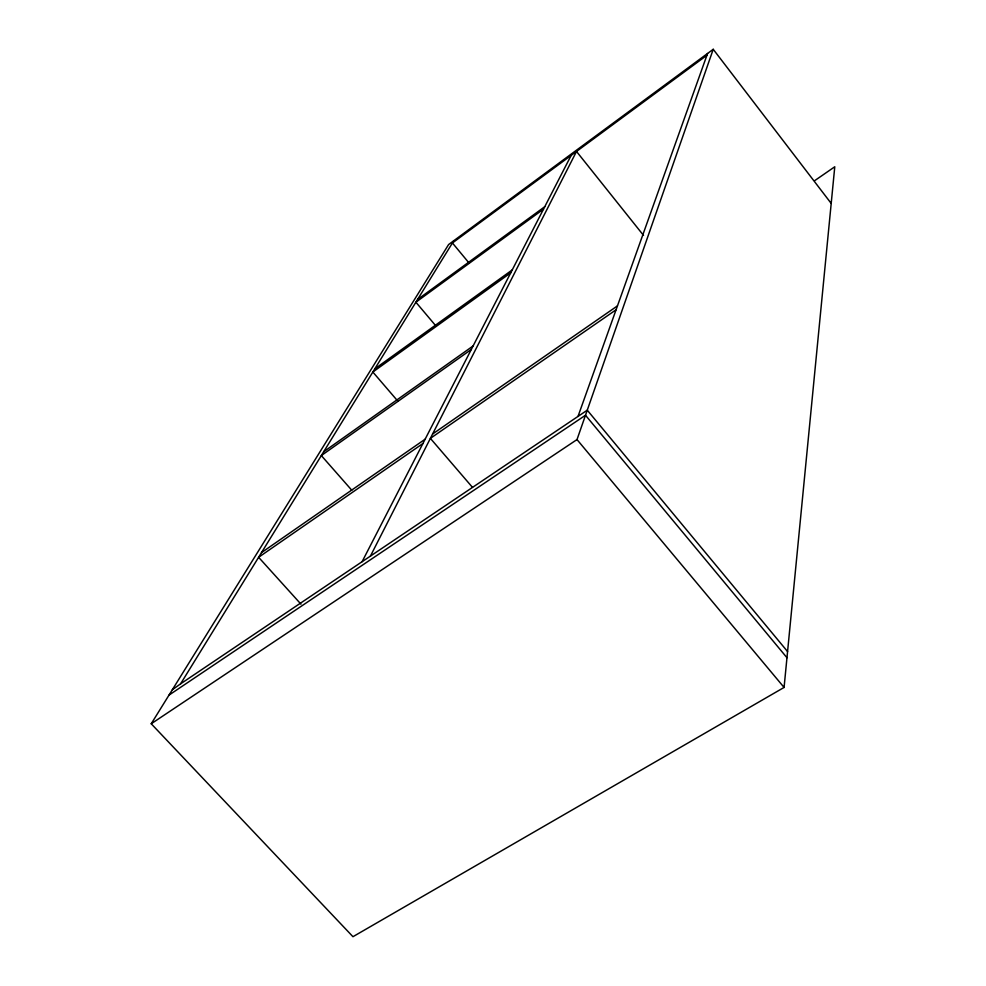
<?xml version="1.0" encoding="UTF-8"?>
<svg xmlns="http://www.w3.org/2000/svg" width="986" height="986" viewBox="0 0 986 986"><rect width="100%" height="100%" fill="white"/><g stroke="black" fill="none" stroke-linecap="round" stroke-linejoin="round"><path stroke-width="1.48" d="M831.21 203.436L713.223 49.3L448.593 244.553L151.228 723.761L352.963 936.7L784.08 687.439L834.772 166.77L814.559 180.734M151.228 723.761L577.007 439.571L713.223 49.3M578.006 416.425L707.554 53.49M370.416 556.116L576.502 151.45L643.525 235.395M362.096 561.7L571.165 155.381M172.34 689.732L180.574 683.853L453.831 240.683M706.913 55.278L452.426 242.963L469.003 262.954M417.534 299.547L544.765 206.703M543.52 209.118L415.895 302.209L435.627 325.614M374.791 368.875L512.239 269.917M510.76 272.802L372.844 372.03L397.925 401.24M323.679 451.761L473.107 345.963M471.308 349.463L321.325 455.569L351.768 490.202M261.5 552.616L425.139 439.189M432.583 434.025L617.446 305.894M422.895 443.54L258.615 557.287L300.952 604.135M616.065 309.789L430.377 438.363L472.479 487.367M180.574 683.853L587.262 410.188L787.567 651.561M169 695.118L585.499 415.242L786.976 657.736M577.007 439.571L784.08 687.439"/></g></svg>
